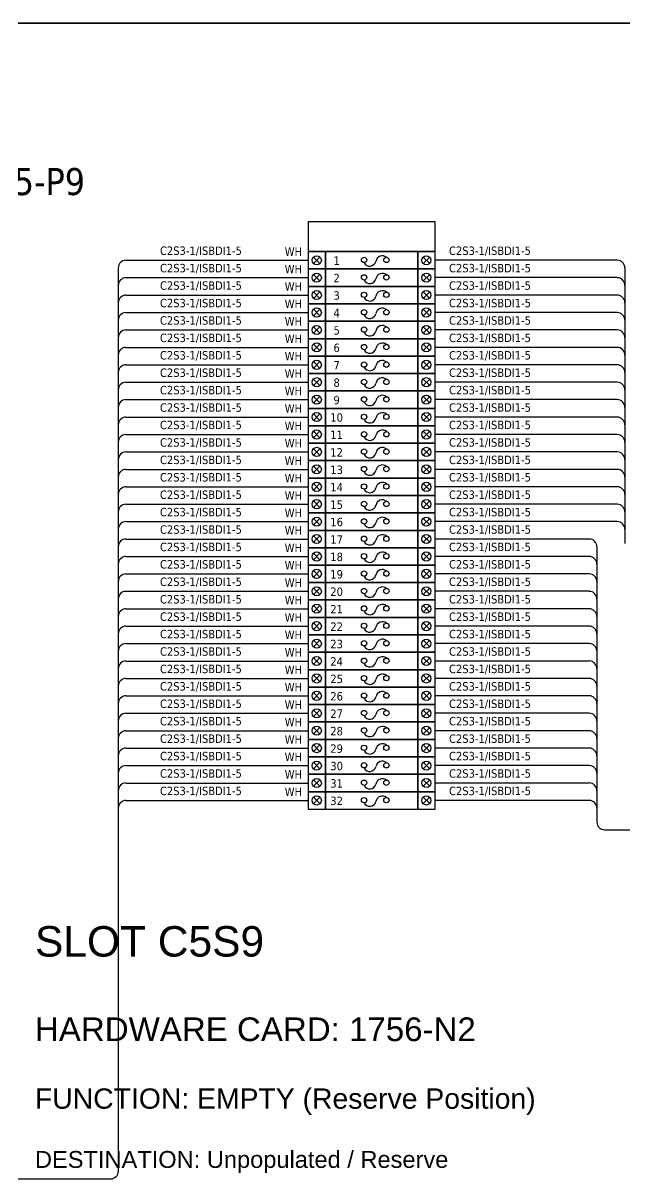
# Model space of a CAD drawing. Header units: millimetres. Extents: x 0 to 54213, y 0 to 2820.
# Drawn here: x 39026 to 39738, y 1337 to 2704 of the extents above; entities that cross this region are included whole.
import ezdxf
from ezdxf.enums import TextEntityAlignment as Align

# ---------------------------------------------------------------- set-up
doc = ezdxf.new("R2010")
doc.units = ezdxf.units.MM
doc.layers.add('HELPPOINT', color=7, linetype='Continuous')
doc.layers.add('IE-WIRE', color=7, linetype='Continuous', lineweight=25)
doc.layers.add('power', color=7, linetype='Continuous', lineweight=25)
doc.styles.get("Standard").update_dxf_attribs({"font": 'arial.ttf'})
doc.styles.add('Tahoma', font='')
doc.styles.get('Tahoma').set_extended_font_data('Tahoma')

msp = doc.modelspace()

# ---------------------------------------------------------------- linework, layer by layer
at = {"color": 1, "ltscale": 25.4}
for p, q in [((39376.9, 2427.5), (39369.3, 2419.9)), ((39369.3, 2427.5), (39376.9, 2419.9)), ((39499, 2427.5), (39506.7, 2419.9)), ((39506.7, 2427.5), (39499, 2419.9)), ((39376.9, 2406.9), (39369.3, 2399.2)), ((39369.3, 2406.9), (39376.9, 2399.2)), ((39499, 2406.9), (39506.7, 2399.2)), ((39506.7, 2406.9), (39499, 2399.2)), ((39376.9, 2386.3), (39369.3, 2378.6)), ((39369.3, 2386.3), (39376.9, 2378.6)), ((39499, 2386.3), (39506.7, 2378.6)), ((39506.7, 2386.3), (39499, 2378.6)), ((39376.9, 2365.7), (39369.3, 2358)), ((39369.3, 2365.7), (39376.9, 2358)), ((39499, 2365.7), (39506.7, 2358)), ((39506.7, 2365.7), (39499, 2358)), ((39376.9, 2345.1), (39369.3, 2337.4)), ((39369.3, 2345.1), (39376.9, 2337.4)), ((39499, 2345.1), (39506.7, 2337.4)), ((39506.7, 2345.1), (39499, 2337.4)), ((39376.9, 2324.5), (39369.3, 2316.8)), ((39369.3, 2324.5), (39376.9, 2316.8)), ((39499, 2324.5), (39506.7, 2316.8)), ((39506.7, 2324.5), (39499, 2316.8)), ((39376.9, 2303.9), (39369.3, 2296.2)), ((39369.3, 2303.9), (39376.9, 2296.2)), ((39499, 2303.9), (39506.7, 2296.2)), ((39506.7, 2303.9), (39499, 2296.2)), ((39376.9, 2283.2), (39369.3, 2275.6)), ((39369.3, 2283.2), (39376.9, 2275.6)), ((39499, 2283.2), (39506.7, 2275.6)), ((39506.7, 2283.2), (39499, 2275.6)), ((39376.9, 2262.6), (39369.3, 2255)), ((39369.3, 2262.6), (39376.9, 2255)), ((39499, 2262.6), (39506.7, 2255)), ((39506.7, 2262.6), (39499, 2255)), ((39376.9, 2242), (39369.3, 2234.3)), ((39369.3, 2242), (39376.9, 2234.3)), ((39499, 2242), (39506.7, 2234.3)), ((39506.7, 2242), (39499, 2234.3)), ((39376.9, 2221.4), (39369.3, 2213.7)), ((39369.3, 2221.4), (39376.9, 2213.7)), ((39499, 2221.4), (39506.7, 2213.7)), ((39506.7, 2221.4), (39499, 2213.7)), ((39376.9, 2200.8), (39369.3, 2193.1)), ((39369.3, 2200.8), (39376.9, 2193.1)), ((39499, 2200.8), (39506.7, 2193.1)), ((39506.7, 2200.8), (39499, 2193.1)), ((39376.9, 2180.2), (39369.3, 2172.5)), ((39369.3, 2180.2), (39376.9, 2172.5)), ((39499, 2180.2), (39506.7, 2172.5)), ((39506.7, 2180.2), (39499, 2172.5)), ((39376.9, 2159.6), (39369.3, 2151.9)), ((39369.3, 2159.6), (39376.9, 2151.9)), ((39499, 2159.6), (39506.7, 2151.9)), ((39506.7, 2159.6), (39499, 2151.9)), ((39376.9, 2139), (39369.3, 2131.3)), ((39369.3, 2139), (39376.9, 2131.3)), ((39499, 2139), (39506.7, 2131.3)), ((39506.7, 2139), (39499, 2131.3)), ((39376.9, 2118.3), (39369.3, 2110.7)), ((39369.3, 2118.3), (39376.9, 2110.7)), ((39499, 2118.3), (39506.7, 2110.7)), ((39506.7, 2118.3), (39499, 2110.7)), ((39376.9, 2097.7), (39369.3, 2090.1)), ((39369.3, 2097.7), (39376.9, 2090.1)), ((39499, 2097.7), (39506.7, 2090.1)), ((39506.7, 2097.7), (39499, 2090.1)), ((39376.9, 2077.1), (39369.3, 2069.5)), ((39369.3, 2077.1), (39376.9, 2069.5)), ((39499, 2077.1), (39506.7, 2069.5)), ((39506.7, 2077.1), (39499, 2069.5)), ((39376.9, 2056.5), (39369.3, 2048.8)), ((39369.3, 2056.5), (39376.9, 2048.8)), ((39499, 2056.5), (39506.7, 2048.8)), ((39506.7, 2056.5), (39499, 2048.8)), ((39376.9, 2035.9), (39369.3, 2028.2)), ((39369.3, 2035.9), (39376.9, 2028.2)), ((39499, 2035.9), (39506.7, 2028.2)), ((39506.7, 2035.9), (39499, 2028.2)), ((39376.9, 2015.3), (39369.3, 2007.6)), ((39369.3, 2015.3), (39376.9, 2007.6)), ((39499, 2015.3), (39506.7, 2007.6)), ((39506.7, 2015.3), (39499, 2007.6)), ((39376.9, 1994.7), (39369.3, 1987)), ((39369.3, 1994.7), (39376.9, 1987)), ((39499, 1994.7), (39506.7, 1987)), ((39506.7, 1994.7), (39499, 1987)), ((39376.9, 1974.1), (39369.3, 1966.4)), ((39369.3, 1974.1), (39376.9, 1966.4)), ((39499, 1974.1), (39506.7, 1966.4)), ((39506.7, 1974.1), (39499, 1966.4)), ((39376.9, 1953.5), (39369.3, 1945.8)), ((39369.3, 1953.5), (39376.9, 1945.8)), ((39499, 1953.5), (39506.7, 1945.8)), ((39506.7, 1953.5), (39499, 1945.8)), ((39376.9, 1932.8), (39369.3, 1925.2)), ((39369.3, 1932.8), (39376.9, 1925.2)), ((39499, 1932.8), (39506.7, 1925.2)), ((39506.7, 1932.8), (39499, 1925.2)), ((39376.9, 1912.2), (39369.3, 1904.6)), ((39369.3, 1912.2), (39376.9, 1904.6)), ((39499, 1912.2), (39506.7, 1904.6)), ((39506.7, 1912.2), (39499, 1904.6)), ((39376.9, 1891.6), (39369.3, 1883.9)), ((39369.3, 1891.6), (39376.9, 1883.9)), ((39499, 1891.6), (39506.7, 1883.9)), ((39506.7, 1891.6), (39499, 1883.9)), ((39376.9, 1871), (39369.3, 1863.3)), ((39369.3, 1871), (39376.9, 1863.3)), ((39499, 1871), (39506.7, 1863.3)), ((39506.7, 1871), (39499, 1863.3)), ((39376.9, 1850.4), (39369.3, 1842.7)), ((39369.3, 1850.4), (39376.9, 1842.7)), ((39499, 1850.4), (39506.7, 1842.7)), ((39506.7, 1850.4), (39499, 1842.7)), ((39376.9, 1829.8), (39369.3, 1822.1)), ((39369.3, 1829.8), (39376.9, 1822.1)), ((39499, 1829.8), (39506.7, 1822.1)), ((39506.7, 1829.8), (39499, 1822.1)), ((39376.9, 1809.2), (39369.3, 1801.5)), ((39369.3, 1809.2), (39376.9, 1801.5)), ((39499, 1809.2), (39506.7, 1801.5)), ((39506.7, 1809.2), (39499, 1801.5)), ((39376.9, 1788.6), (39369.3, 1780.9)), ((39369.3, 1788.6), (39376.9, 1780.9)), ((39499, 1788.6), (39506.7, 1780.9)), ((39506.7, 1788.6), (39499, 1780.9))]:
    msp.add_line(p, q, dxfattribs=at)
at = {"color": 4, "ltscale": 25.4}
msp.add_lwpolyline([(39362.8, 2434), (39513.1, 2434), (39513.1, 2469.2), (39362.8, 2469.2)], close=True, dxfattribs=at)
at = {"color": 1, "ltscale": 25.4}
for points in [[(39362.8, 2413.4), (39383.4, 2413.4), (39383.4, 2434), (39362.8, 2434)], [(39383.4, 2413.4), (39492.5, 2413.4), (39492.5, 2434), (39383.4, 2434)], [(39492.5, 2413.4), (39513.1, 2413.4), (39513.1, 2434), (39492.5, 2434)], [(39362.8, 2392.8), (39383.4, 2392.8), (39383.4, 2413.4), (39362.8, 2413.4)], [(39383.4, 2392.8), (39492.5, 2392.8), (39492.5, 2413.4), (39383.4, 2413.4)], [(39492.5, 2392.8), (39513.1, 2392.8), (39513.1, 2413.4), (39492.5, 2413.4)], [(39362.8, 2372.2), (39383.4, 2372.2), (39383.4, 2392.8), (39362.8, 2392.8)], [(39383.4, 2372.2), (39492.5, 2372.2), (39492.5, 2392.8), (39383.4, 2392.8)], [(39492.5, 2372.2), (39513.1, 2372.2), (39513.1, 2392.8), (39492.5, 2392.8)], [(39362.8, 2351.5), (39383.4, 2351.5), (39383.4, 2372.2), (39362.8, 2372.2)], [(39383.4, 2351.5), (39492.5, 2351.5), (39492.5, 2372.2), (39383.4, 2372.2)], [(39492.5, 2351.5), (39513.1, 2351.5), (39513.1, 2372.2), (39492.5, 2372.2)], [(39362.8, 2330.9), (39383.4, 2330.9), (39383.4, 2351.5), (39362.8, 2351.5)], [(39383.4, 2330.9), (39492.5, 2330.9), (39492.5, 2351.5), (39383.4, 2351.5)], [(39492.5, 2330.9), (39513.1, 2330.9), (39513.1, 2351.5), (39492.5, 2351.5)], [(39362.8, 2310.3), (39383.4, 2310.3), (39383.4, 2330.9), (39362.8, 2330.9)], [(39383.4, 2310.3), (39492.5, 2310.3), (39492.5, 2330.9), (39383.4, 2330.9)], [(39492.5, 2310.3), (39513.1, 2310.3), (39513.1, 2330.9), (39492.5, 2330.9)], [(39362.8, 2289.7), (39383.4, 2289.7), (39383.4, 2310.3), (39362.8, 2310.3)], [(39383.4, 2289.7), (39492.5, 2289.7), (39492.5, 2310.3), (39383.4, 2310.3)], [(39492.5, 2289.7), (39513.1, 2289.7), (39513.1, 2310.3), (39492.5, 2310.3)], [(39362.8, 2269.1), (39383.4, 2269.1), (39383.4, 2289.7), (39362.8, 2289.7)], [(39383.4, 2269.1), (39492.5, 2269.1), (39492.5, 2289.7), (39383.4, 2289.7)], [(39492.5, 2269.1), (39513.1, 2269.1), (39513.1, 2289.7), (39492.5, 2289.7)], [(39362.8, 2248.5), (39383.4, 2248.5), (39383.4, 2269.1), (39362.8, 2269.1)], [(39383.4, 2248.5), (39492.5, 2248.5), (39492.5, 2269.1), (39383.4, 2269.1)], [(39492.5, 2248.5), (39513.1, 2248.5), (39513.1, 2269.1), (39492.5, 2269.1)], [(39362.8, 2227.9), (39383.4, 2227.9), (39383.4, 2248.5), (39362.8, 2248.5)], [(39383.4, 2227.9), (39492.5, 2227.9), (39492.5, 2248.5), (39383.4, 2248.5)], [(39492.5, 2227.9), (39513.1, 2227.9), (39513.1, 2248.5), (39492.5, 2248.5)], [(39362.8, 2207.3), (39383.4, 2207.3), (39383.4, 2227.9), (39362.8, 2227.9)], [(39383.4, 2207.3), (39492.5, 2207.3), (39492.5, 2227.9), (39383.4, 2227.9)], [(39492.5, 2207.3), (39513.1, 2207.3), (39513.1, 2227.9), (39492.5, 2227.9)], [(39362.8, 2186.7), (39383.4, 2186.7), (39383.4, 2207.3), (39362.8, 2207.3)], [(39383.4, 2186.7), (39492.5, 2186.7), (39492.5, 2207.3), (39383.4, 2207.3)], [(39492.5, 2186.7), (39513.1, 2186.7), (39513.1, 2207.3), (39492.5, 2207.3)], [(39362.8, 2166), (39383.4, 2166), (39383.4, 2186.7), (39362.8, 2186.7)], [(39383.4, 2166), (39492.5, 2166), (39492.5, 2186.7), (39383.4, 2186.7)], [(39492.5, 2166), (39513.1, 2166), (39513.1, 2186.7), (39492.5, 2186.7)], [(39362.8, 2145.4), (39383.4, 2145.4), (39383.4, 2166), (39362.8, 2166)], [(39383.4, 2145.4), (39492.5, 2145.4), (39492.5, 2166), (39383.4, 2166)], [(39492.5, 2145.4), (39513.1, 2145.4), (39513.1, 2166), (39492.5, 2166)], [(39362.8, 2124.8), (39383.4, 2124.8), (39383.4, 2145.4), (39362.8, 2145.4)], [(39383.4, 2124.8), (39492.5, 2124.8), (39492.5, 2145.4), (39383.4, 2145.4)], [(39492.5, 2124.8), (39513.1, 2124.8), (39513.1, 2145.4), (39492.5, 2145.4)], [(39362.8, 2104.2), (39383.4, 2104.2), (39383.4, 2124.8), (39362.8, 2124.8)], [(39383.4, 2104.2), (39492.5, 2104.2), (39492.5, 2124.8), (39383.4, 2124.8)], [(39492.5, 2104.2), (39513.1, 2104.2), (39513.1, 2124.8), (39492.5, 2124.8)], [(39362.8, 2083.6), (39383.4, 2083.6), (39383.4, 2104.2), (39362.8, 2104.2)], [(39383.4, 2083.6), (39492.5, 2083.6), (39492.5, 2104.2), (39383.4, 2104.2)], [(39492.5, 2083.6), (39513.1, 2083.6), (39513.1, 2104.2), (39492.5, 2104.2)], [(39362.8, 2063), (39383.4, 2063), (39383.4, 2083.6), (39362.8, 2083.6)], [(39383.4, 2063), (39492.5, 2063), (39492.5, 2083.6), (39383.4, 2083.6)], [(39492.5, 2063), (39513.1, 2063), (39513.1, 2083.6), (39492.5, 2083.6)], [(39362.8, 2042.4), (39383.4, 2042.4), (39383.4, 2063), (39362.8, 2063)], [(39383.4, 2042.4), (39492.5, 2042.4), (39492.5, 2063), (39383.4, 2063)], [(39492.5, 2042.4), (39513.1, 2042.4), (39513.1, 2063), (39492.5, 2063)], [(39362.8, 2021.8), (39383.4, 2021.8), (39383.4, 2042.4), (39362.8, 2042.4)], [(39383.4, 2021.8), (39492.5, 2021.8), (39492.5, 2042.4), (39383.4, 2042.4)], [(39492.5, 2021.8), (39513.1, 2021.8), (39513.1, 2042.4), (39492.5, 2042.4)], [(39362.8, 2001.1), (39383.4, 2001.1), (39383.4, 2021.8), (39362.8, 2021.8)], [(39383.4, 2001.1), (39492.5, 2001.1), (39492.5, 2021.8), (39383.4, 2021.8)], [(39492.5, 2001.1), (39513.1, 2001.1), (39513.1, 2021.8), (39492.5, 2021.8)], [(39362.8, 1980.5), (39383.4, 1980.5), (39383.4, 2001.1), (39362.8, 2001.1)], [(39383.4, 1980.5), (39492.5, 1980.5), (39492.5, 2001.1), (39383.4, 2001.1)], [(39492.5, 1980.5), (39513.1, 1980.5), (39513.1, 2001.1), (39492.5, 2001.1)], [(39362.8, 1959.9), (39383.4, 1959.9), (39383.4, 1980.5), (39362.8, 1980.5)], [(39383.4, 1959.9), (39492.5, 1959.9), (39492.5, 1980.5), (39383.4, 1980.5)], [(39492.5, 1959.9), (39513.1, 1959.9), (39513.1, 1980.5), (39492.5, 1980.5)], [(39362.8, 1939.3), (39383.4, 1939.3), (39383.4, 1959.9), (39362.8, 1959.9)], [(39383.4, 1939.3), (39492.5, 1939.3), (39492.5, 1959.9), (39383.4, 1959.9)], [(39492.5, 1939.3), (39513.1, 1939.3), (39513.1, 1959.9), (39492.5, 1959.9)], [(39362.8, 1918.7), (39383.4, 1918.7), (39383.4, 1939.3), (39362.8, 1939.3)], [(39383.4, 1918.7), (39492.5, 1918.7), (39492.5, 1939.3), (39383.4, 1939.3)], [(39492.5, 1918.7), (39513.1, 1918.7), (39513.1, 1939.3), (39492.5, 1939.3)], [(39362.8, 1898.1), (39383.4, 1898.1), (39383.4, 1918.7), (39362.8, 1918.7)], [(39383.4, 1898.1), (39492.5, 1898.1), (39492.5, 1918.7), (39383.4, 1918.7)], [(39492.5, 1898.1), (39513.1, 1898.1), (39513.1, 1918.7), (39492.5, 1918.7)], [(39362.8, 1877.5), (39383.4, 1877.5), (39383.4, 1898.1), (39362.8, 1898.1)], [(39383.4, 1877.5), (39492.5, 1877.5), (39492.5, 1898.1), (39383.4, 1898.1)], [(39492.5, 1877.5), (39513.1, 1877.5), (39513.1, 1898.1), (39492.5, 1898.1)], [(39362.8, 1856.9), (39383.4, 1856.9), (39383.4, 1877.5), (39362.8, 1877.5)], [(39383.4, 1856.9), (39492.5, 1856.9), (39492.5, 1877.5), (39383.4, 1877.5)], [(39492.5, 1856.9), (39513.1, 1856.9), (39513.1, 1877.5), (39492.5, 1877.5)], [(39362.8, 1836.3), (39383.4, 1836.3), (39383.4, 1856.9), (39362.8, 1856.9)], [(39383.4, 1836.3), (39492.5, 1836.3), (39492.5, 1856.9), (39383.4, 1856.9)], [(39492.5, 1836.3), (39513.1, 1836.3), (39513.1, 1856.9), (39492.5, 1856.9)], [(39362.8, 1815.6), (39383.4, 1815.6), (39383.4, 1836.3), (39362.8, 1836.3)], [(39383.4, 1815.6), (39492.5, 1815.6), (39492.5, 1836.3), (39383.4, 1836.3)], [(39492.5, 1815.6), (39513.1, 1815.6), (39513.1, 1836.3), (39492.5, 1836.3)], [(39362.8, 1795), (39383.4, 1795), (39383.4, 1815.6), (39362.8, 1815.6)], [(39383.4, 1795), (39492.5, 1795), (39492.5, 1815.6), (39383.4, 1815.6)], [(39492.5, 1795), (39513.1, 1795), (39513.1, 1815.6), (39492.5, 1815.6)], [(39362.8, 1774.4), (39383.4, 1774.4), (39383.4, 1795), (39362.8, 1795)], [(39383.4, 1774.4), (39492.5, 1774.4), (39492.5, 1795), (39383.4, 1795)], [(39492.5, 1774.4), (39513.1, 1774.4), (39513.1, 1795), (39492.5, 1795)]]:
    msp.add_lwpolyline(points, close=True, dxfattribs=at)
for centre in [(39373.1, 2423.7), (39502.8, 2423.7), (39373.1, 2403.1), (39502.8, 2403.1), (39373.1, 2382.5), (39502.8, 2382.5), (39373.1, 2361.9), (39502.8, 2361.9), (39373.1, 2341.2), (39502.8, 2341.2), (39373.1, 2320.6), (39502.8, 2320.6), (39373.1, 2300), (39502.8, 2300), (39373.1, 2279.4), (39502.8, 2279.4), (39373.1, 2258.8), (39502.8, 2258.8), (39373.1, 2238.2), (39502.8, 2238.2), (39373.1, 2217.6), (39502.8, 2217.6), (39373.1, 2197), (39502.8, 2197), (39373.1, 2176.3), (39502.8, 2176.3), (39373.1, 2155.7), (39502.8, 2155.7), (39373.1, 2135.1), (39502.8, 2135.1), (39373.1, 2114.5), (39502.8, 2114.5), (39373.1, 2093.9), (39502.8, 2093.9), (39373.1, 2073.3), (39502.8, 2073.3), (39373.1, 2052.7), (39502.8, 2052.7), (39373.1, 2032.1), (39502.8, 2032.1), (39373.1, 2011.5), (39502.8, 2011.5), (39373.1, 1990.8), (39502.8, 1990.8), (39373.1, 1970.2), (39502.8, 1970.2), (39373.1, 1949.6), (39502.8, 1949.6), (39373.1, 1929), (39502.8, 1929), (39373.1, 1908.4), (39502.8, 1908.4), (39373.1, 1887.8), (39502.8, 1887.8), (39373.1, 1867.2), (39502.8, 1867.2), (39373.1, 1846.6), (39502.8, 1846.6), (39373.1, 1825.9), (39502.8, 1825.9), (39373.1, 1805.3), (39502.8, 1805.3), (39373.1, 1784.7), (39502.8, 1784.7)]:
    msp.add_circle(centre, 5.42, dxfattribs=at)
at = {"layer": 'HELPPOINT', "color": 4, "lineweight": 35}
msp.add_line((37739.7, 2704.2), (41633, 2704.2), dxfattribs=at)
msp.add_line((37739.7, 2704.2), (41633, 2704.2), dxfattribs=at)
at = {"layer": 'IE-WIRE', "color": 4, "ltscale": 25.4}
for p, q in [((39147.4, 2423.7), (39362.8, 2423.7)), ((39728.5, 2423.7), (39513.1, 2423.7)), ((39138.3, 2414.6), (39138.3, 1346.2)), ((39737.6, 2414.6), (39737.6, 2088.8)), ((39147.4, 2403.1), (39362.8, 2403.1)), ((39728.5, 2403.1), (39513.1, 2403.1)), ((39147.4, 2382.5), (39362.8, 2382.5)), ((39728.5, 2382.5), (39513.1, 2382.5)), ((39147.4, 2361.9), (39362.8, 2361.9)), ((39728.5, 2361.9), (39513.1, 2361.9)), ((39147.4, 2341.2), (39362.8, 2341.2)), ((39728.5, 2341.2), (39513.1, 2341.2)), ((39147.4, 2320.6), (39362.8, 2320.6)), ((39728.5, 2320.6), (39513.1, 2320.6)), ((39147.4, 2300), (39362.8, 2300)), ((39728.5, 2300), (39513.1, 2300)), ((39147.4, 2279.4), (39362.8, 2279.4)), ((39728.5, 2279.4), (39513.1, 2279.4)), ((39147.4, 2258.8), (39362.8, 2258.8)), ((39728.5, 2258.8), (39513.1, 2258.8)), ((39147.4, 2238.2), (39362.8, 2238.2)), ((39728.5, 2238.2), (39513.1, 2238.2)), ((39147.4, 2217.6), (39362.8, 2217.6)), ((39728.5, 2217.6), (39513.1, 2217.6)), ((39147.4, 2197), (39362.8, 2197)), ((39728.5, 2197), (39513.1, 2197)), ((39147.4, 2176.3), (39362.8, 2176.3)), ((39728.5, 2176.3), (39513.1, 2176.3)), ((39147.4, 2155.7), (39362.8, 2155.7)), ((39728.5, 2155.7), (39513.1, 2155.7)), ((39147.4, 2135.1), (39362.8, 2135.1)), ((39728.5, 2135.1), (39513.1, 2135.1)), ((39147.4, 2114.5), (39362.8, 2114.5)), ((39728.5, 2114.5), (39513.1, 2114.5)), ((39147.4, 2093.9), (39362.8, 2093.9)), ((39695.4, 2093.9), (39513.1, 2093.9)), ((39704.5, 2084.8), (39704.5, 1759)), ((39147.4, 2073.3), (39362.8, 2073.3)), ((39695.4, 2073.3), (39513.1, 2073.3)), ((39147.4, 2052.7), (39362.8, 2052.7)), ((39695.4, 2052.7), (39513.1, 2052.7)), ((39147.4, 2032.1), (39362.8, 2032.1)), ((39695.4, 2032.1), (39513.1, 2032.1)), ((39147.4, 2011.5), (39362.8, 2011.5)), ((39695.4, 2011.5), (39513.1, 2011.5)), ((39147.4, 1990.8), (39362.8, 1990.8)), ((39695.4, 1990.8), (39513.1, 1990.8)), ((39147.4, 1970.2), (39362.8, 1970.2)), ((39695.4, 1970.2), (39513.1, 1970.2)), ((39147.4, 1949.6), (39362.8, 1949.6)), ((39695.4, 1949.6), (39513.1, 1949.6)), ((39147.4, 1929), (39362.8, 1929)), ((39695.4, 1929), (39513.1, 1929)), ((39147.4, 1908.4), (39362.8, 1908.4)), ((39695.4, 1908.4), (39513.1, 1908.4)), ((39147.4, 1887.8), (39362.8, 1887.8)), ((39695.4, 1887.8), (39513.1, 1887.8)), ((39147.4, 1867.2), (39362.8, 1867.2)), ((39695.4, 1867.2), (39513.1, 1867.2)), ((39147.4, 1846.6), (39362.8, 1846.6)), ((39695.4, 1846.6), (39513.1, 1846.6)), ((39147.4, 1825.9), (39362.8, 1825.9)), ((39695.4, 1825.9), (39513.1, 1825.9)), ((39147.4, 1805.3), (39362.8, 1805.3)), ((39695.4, 1805.3), (39513.1, 1805.3)), ((39147.4, 1784.7), (39362.8, 1784.7)), ((39695.4, 1784.7), (39513.1, 1784.7))]:
    msp.add_line(p, q, dxfattribs=at)
at = {"layer": 'IE-WIRE', "color": 4}
for p, q in [((39713.5, 1750.1), (39979.3, 1750.1)), ((38087.8, 1337), (39129.2, 1337))]:
    msp.add_line(p, q, dxfattribs=at)
at = {"layer": 'IE-WIRE', "color": 4, "ltscale": 25.4}
for centre, start, end in [((39147.4, 2414.6), 90, 180), ((39728.5, 2414.6), 0, 90), ((39147.4, 2393.9), 90, 180), ((39728.5, 2393.9), 0, 90), ((39147.4, 2373.3), 90, 180), ((39728.5, 2373.3), 0, 90), ((39147.4, 2352.7), 90, 180), ((39728.5, 2352.7), 0, 90), ((39147.4, 2332.1), 90, 180), ((39728.5, 2332.1), 0, 90), ((39147.4, 2311.5), 90, 180), ((39728.5, 2311.5), 0, 90), ((39147.4, 2290.9), 90, 180), ((39728.5, 2290.9), 0, 90), ((39147.4, 2270.3), 90, 180), ((39728.5, 2270.3), 0, 90), ((39147.4, 2249.7), 90, 180), ((39728.5, 2249.7), 0, 90), ((39147.4, 2229), 90, 180), ((39728.5, 2229), 0, 90), ((39147.4, 2208.4), 90, 180), ((39728.5, 2208.4), 0, 90), ((39147.4, 2187.8), 90, 180), ((39728.5, 2187.8), 0, 90), ((39147.4, 2167.2), 90, 180), ((39728.5, 2167.2), 0, 90), ((39147.4, 2146.6), 90, 180), ((39728.5, 2146.6), 0, 90), ((39147.4, 2126), 90, 180), ((39728.5, 2126), 0, 90), ((39147.4, 2105.4), 90, 180), ((39728.5, 2105.4), 0, 90), ((39147.4, 2084.8), 90, 180), ((39695.4, 2084.8), 0, 90), ((39147.4, 2064.2), 90, 180), ((39695.4, 2064.2), 0, 90), ((39147.4, 2043.5), 90, 180), ((39695.4, 2043.5), 0, 90), ((39147.4, 2022.9), 90, 180), ((39695.4, 2022.9), 0, 90), ((39147.4, 2002.3), 90, 180), ((39695.4, 2002.3), 0, 90), ((39147.4, 1981.7), 90, 180), ((39695.4, 1981.7), 0, 90), ((39147.4, 1961.1), 90, 180), ((39695.4, 1961.1), 0, 90), ((39147.4, 1940.5), 90, 180), ((39695.4, 1940.5), 0, 90), ((39147.4, 1919.9), 90, 180), ((39695.4, 1919.9), 0, 90), ((39147.4, 1899.3), 90, 180), ((39695.4, 1899.3), 0, 90), ((39147.4, 1878.6), 90, 180), ((39695.4, 1878.6), 0, 90), ((39147.4, 1858), 90, 180), ((39695.4, 1858), 0, 90), ((39147.4, 1837.4), 90, 180), ((39695.4, 1837.4), 0, 90), ((39147.4, 1816.8), 90, 180), ((39695.4, 1816.8), 0, 90), ((39147.4, 1796.2), 90, 180), ((39695.4, 1796.2), 0, 90), ((39147.4, 1775.6), 90, 180), ((39695.4, 1775.6), 0, 90)]:
    msp.add_arc(centre, 9.14, start, end, dxfattribs=at)
at = {"layer": 'IE-WIRE', "color": 4}
for centre, radius, start, end in [((39713.5, 1759), 8.96, 180, 270), ((39129.2, 1346.2), 9.14, 270, 0)]:
    msp.add_arc(centre, radius, start, end, dxfattribs=at)
at = {"layer": 'power', "color": 1, "ltscale": 25.4}
for centre in [(39429.1, 2424), (39455.5, 2424), (39429.1, 2403.4), (39455.5, 2403.4), (39429.1, 2382.8), (39455.5, 2382.8), (39429.1, 2362.2), (39455.5, 2362.2), (39429.1, 2341.6), (39455.5, 2341.6), (39429.1, 2321), (39455.5, 2321), (39429.1, 2300.3), (39455.5, 2300.3), (39429.1, 2279.7), (39455.5, 2279.7), (39429.1, 2259.1), (39455.5, 2259.1), (39429.1, 2238.5), (39455.5, 2238.5), (39429.1, 2217.9), (39455.5, 2217.9), (39429.1, 2197.3), (39455.5, 2197.3), (39429.1, 2176.7), (39455.5, 2176.7), (39429.1, 2156.1), (39455.5, 2156.1), (39429.1, 2135.4), (39455.5, 2135.4), (39429.1, 2114.8), (39455.5, 2114.8), (39429.1, 2094.2), (39455.5, 2094.2), (39429.1, 2073.6), (39455.5, 2073.6), (39429.1, 2053), (39455.5, 2053), (39429.1, 2032.4), (39455.5, 2032.4), (39429.1, 2011.8), (39455.5, 2011.8), (39429.1, 1991.2), (39455.5, 1991.2), (39429.1, 1970.6), (39455.5, 1970.6), (39429.1, 1949.9), (39455.5, 1949.9), (39429.1, 1929.3), (39455.5, 1929.3), (39429.1, 1908.7), (39455.5, 1908.7), (39429.1, 1888.1), (39455.5, 1888.1), (39429.1, 1867.5), (39455.5, 1867.5), (39429.1, 1846.9), (39455.5, 1846.9), (39429.1, 1826.3), (39455.5, 1826.3), (39429.1, 1805.7), (39455.5, 1805.7), (39429.1, 1785), (39455.5, 1785)]:
    msp.add_circle(centre, 3.16, dxfattribs=at)
for centre, radius, start, end in [((39435.8, 2424.2), 7.52, 206.1634, 346.0383), ((39450.7, 2421.2), 7.66, 51.1309, 171.3254), ((39450.7, 2400.6), 7.66, 51.1309, 171.3254), ((39435.8, 2403.6), 7.52, 206.1634, 346.0383), ((39435.8, 2382.9), 7.52, 206.1634, 346.0383), ((39450.7, 2380), 7.66, 51.1309, 171.3254), ((39450.7, 2359.4), 7.66, 51.1309, 171.3254), ((39435.8, 2362.3), 7.52, 206.1634, 346.0383), ((39435.8, 2341.7), 7.52, 206.1634, 346.0383), ((39450.7, 2338.8), 7.66, 51.1309, 171.3254), ((39450.7, 2318.1), 7.66, 51.1309, 171.3254), ((39435.8, 2321.1), 7.52, 206.1634, 346.0383), ((39435.8, 2300.5), 7.52, 206.1634, 346.0383), ((39450.7, 2297.5), 7.66, 51.1309, 171.3254), ((39450.7, 2276.9), 7.66, 51.1309, 171.3254), ((39435.8, 2279.9), 7.52, 206.1634, 346.0383), ((39435.8, 2259.3), 7.52, 206.1634, 346.0383), ((39450.7, 2256.3), 7.66, 51.1309, 171.3254), ((39450.7, 2235.7), 7.66, 51.1309, 171.3254), ((39435.8, 2238.7), 7.52, 206.1634, 346.0383), ((39435.8, 2218.1), 7.52, 206.1634, 346.0383), ((39450.7, 2215.1), 7.66, 51.1309, 171.3254), ((39450.7, 2194.5), 7.66, 51.1309, 171.3254), ((39435.8, 2197.4), 7.52, 206.1634, 346.0383), ((39435.8, 2176.8), 7.52, 206.1634, 346.0383), ((39450.7, 2173.9), 7.66, 51.1309, 171.3254), ((39450.7, 2153.2), 7.66, 51.1309, 171.3254), ((39435.8, 2156.2), 7.52, 206.1634, 346.0383), ((39435.8, 2135.6), 7.52, 206.1634, 346.0383), ((39450.7, 2132.6), 7.66, 51.1309, 171.3254), ((39450.7, 2112), 7.66, 51.1309, 171.3254), ((39435.8, 2115), 7.52, 206.1634, 346.0383), ((39435.8, 2094.4), 7.52, 206.1634, 346.0383), ((39450.7, 2091.4), 7.66, 51.1309, 171.3254), ((39450.7, 2070.8), 7.66, 51.1309, 171.3254), ((39435.8, 2073.8), 7.52, 206.1634, 346.0383), ((39435.8, 2053.2), 7.52, 206.1634, 346.0383), ((39450.7, 2050.2), 7.66, 51.1309, 171.3254), ((39450.7, 2029.6), 7.66, 51.1309, 171.3254), ((39435.8, 2032.5), 7.52, 206.1634, 346.0383), ((39435.8, 2011.9), 7.52, 206.1634, 346.0383), ((39450.7, 2009), 7.66, 51.1309, 171.3254), ((39435.8, 1991.3), 7.52, 206.1634, 346.0383), ((39450.7, 1988.4), 7.66, 51.1309, 171.3254), ((39435.8, 1970.7), 7.52, 206.1634, 346.0383), ((39450.7, 1967.7), 7.66, 51.1309, 171.3254), ((39435.8, 1950.1), 7.52, 206.1634, 346.0383), ((39450.7, 1947.1), 7.66, 51.1309, 171.3254), ((39450.7, 1926.5), 7.66, 51.1309, 171.3254), ((39435.8, 1929.5), 7.52, 206.1634, 346.0383), ((39435.8, 1908.9), 7.52, 206.1634, 346.0383), ((39450.7, 1905.9), 7.66, 51.1309, 171.3254), ((39450.7, 1885.3), 7.66, 51.1309, 171.3254), ((39435.8, 1888.3), 7.52, 206.1634, 346.0383), ((39435.8, 1867.7), 7.52, 206.1634, 346.0383), ((39450.7, 1864.7), 7.66, 51.1309, 171.3254), ((39450.7, 1844.1), 7.66, 51.1309, 171.3254), ((39435.8, 1847), 7.52, 206.1634, 346.0383), ((39435.8, 1826.4), 7.52, 206.1634, 346.0383), ((39450.7, 1823.5), 7.66, 51.1309, 171.3254), ((39450.7, 1802.8), 7.66, 51.1309, 171.3254), ((39435.8, 1805.8), 7.52, 206.1634, 346.0383), ((39435.8, 1785.2), 7.52, 206.1634, 346.0383), ((39450.7, 1782.2), 7.66, 51.1309, 171.3254)]:
    msp.add_arc(centre, radius, start, end, dxfattribs=at)

# ---------------------------------------------------------------- texts
at = {"color": 2, "style": 'Tahoma'}
msp.add_text('=CA5+MCP-M5-P9', height=32, dxfattribs=at).set_placement((38923.1, 2516.8), align=Align.MIDDLE_CENTER)
at = {"color": 4, "style": 'Tahoma'}
for s, height, p in [('C2S3-1/ISBDI1-5', 9.949, (39187.6, 2430)), ('WH', 9.95, (39335.2, 2428.9)), ('C2S3-1/ISBDI1-5', 9.949, (39529.6, 2430)), ('C2S3-1/ISBDI1-5', 9.949, (39187.6, 2409.4)), ('WH', 9.95, (39335.2, 2408.3)), ('C2S3-1/ISBDI1-5', 9.949, (39529.6, 2409.4)), ('C2S3-1/ISBDI1-5', 9.949, (39187.6, 2388.8)), ('WH', 9.95, (39335.2, 2387.7)), ('C2S3-1/ISBDI1-5', 9.949, (39529.6, 2388.8)), ('C2S3-1/ISBDI1-5', 9.949, (39187.6, 2368.1)), ('WH', 9.95, (39335.2, 2367.1)), ('C2S3-1/ISBDI1-5', 9.949, (39529.6, 2368.1)), ('C2S3-1/ISBDI1-5', 9.949, (39187.6, 2347.5)), ('WH', 9.95, (39335.2, 2346.5)), ('C2S3-1/ISBDI1-5', 9.949, (39529.6, 2347.5)), ('C2S3-1/ISBDI1-5', 9.949, (39187.6, 2326.9)), ('WH', 9.95, (39335.2, 2325.9)), ('C2S3-1/ISBDI1-5', 9.949, (39529.6, 2326.9)), ('C2S3-1/ISBDI1-5', 9.949, (39187.6, 2306.3)), ('WH', 9.95, (39335.2, 2305.3)), ('C2S3-1/ISBDI1-5', 9.949, (39529.6, 2306.3)), ('C2S3-1/ISBDI1-5', 9.949, (39187.6, 2285.7)), ('WH', 9.95, (39335.2, 2284.7)), ('C2S3-1/ISBDI1-5', 9.949, (39529.6, 2285.7)), ('C2S3-1/ISBDI1-5', 9.949, (39187.6, 2265.1)), ('WH', 9.95, (39335.2, 2264.1)), ('C2S3-1/ISBDI1-5', 9.949, (39529.6, 2265.1)), ('C2S3-1/ISBDI1-5', 9.949, (39187.6, 2244.5)), ('WH', 9.95, (39335.2, 2243.4)), ('C2S3-1/ISBDI1-5', 9.949, (39529.6, 2244.5)), ('C2S3-1/ISBDI1-5', 9.949, (39187.6, 2223.9)), ('WH', 9.95, (39335.2, 2222.8)), ('C2S3-1/ISBDI1-5', 9.949, (39529.6, 2223.9)), ('C2S3-1/ISBDI1-5', 9.949, (39187.6, 2203.2)), ('WH', 9.95, (39335.2, 2202.2)), ('C2S3-1/ISBDI1-5', 9.949, (39529.6, 2203.2)), ('C2S3-1/ISBDI1-5', 9.949, (39187.6, 2182.6)), ('WH', 9.95, (39335.2, 2181.6)), ('C2S3-1/ISBDI1-5', 9.949, (39529.6, 2182.6)), ('C2S3-1/ISBDI1-5', 9.949, (39187.6, 2162)), ('WH', 9.95, (39335.2, 2161)), ('C2S3-1/ISBDI1-5', 9.949, (39529.6, 2162)), ('C2S3-1/ISBDI1-5', 9.949, (39187.6, 2141.4)), ('WH', 9.95, (39335.2, 2140.4)), ('C2S3-1/ISBDI1-5', 9.949, (39529.6, 2141.4)), ('C2S3-1/ISBDI1-5', 9.949, (39187.6, 2120.8)), ('WH', 9.95, (39335.2, 2119.8)), ('C2S3-1/ISBDI1-5', 9.949, (39529.6, 2120.8)), ('C2S3-1/ISBDI1-5', 9.949, (39187.6, 2100.2)), ('WH', 9.95, (39335.2, 2099.2)), ('C2S3-1/ISBDI1-5', 9.949, (39529.6, 2100.2)), ('C2S3-1/ISBDI1-5', 9.949, (39187.6, 2079.6)), ('WH', 9.95, (39335.2, 2078.5)), ('C2S3-1/ISBDI1-5', 9.949, (39529.6, 2079.6)), ('C2S3-1/ISBDI1-5', 9.949, (39187.6, 2059)), ('WH', 9.95, (39335.2, 2057.9)), ('C2S3-1/ISBDI1-5', 9.949, (39529.6, 2059)), ('C2S3-1/ISBDI1-5', 9.949, (39187.6, 2038.4)), ('WH', 9.95, (39335.2, 2037.3)), ('C2S3-1/ISBDI1-5', 9.949, (39529.6, 2038.4)), ('C2S3-1/ISBDI1-5', 9.949, (39187.6, 2017.7)), ('WH', 9.95, (39335.2, 2016.7)), ('C2S3-1/ISBDI1-5', 9.949, (39529.6, 2017.7)), ('C2S3-1/ISBDI1-5', 9.949, (39187.6, 1997.1)), ('WH', 9.95, (39335.2, 1996.1)), ('C2S3-1/ISBDI1-5', 9.949, (39529.6, 1997.1)), ('C2S3-1/ISBDI1-5', 9.949, (39187.6, 1976.5)), ('WH', 9.95, (39335.2, 1975.5)), ('C2S3-1/ISBDI1-5', 9.949, (39529.6, 1976.5)), ('C2S3-1/ISBDI1-5', 9.949, (39187.6, 1955.9)), ('WH', 9.95, (39335.2, 1954.9)), ('C2S3-1/ISBDI1-5', 9.949, (39529.6, 1955.9)), ('C2S3-1/ISBDI1-5', 9.949, (39187.6, 1935.3)), ('WH', 9.95, (39335.2, 1934.3)), ('C2S3-1/ISBDI1-5', 9.949, (39529.6, 1935.3)), ('C2S3-1/ISBDI1-5', 9.949, (39187.6, 1914.7)), ('WH', 9.95, (39335.2, 1913.6)), ('C2S3-1/ISBDI1-5', 9.949, (39529.6, 1914.7)), ('C2S3-1/ISBDI1-5', 9.949, (39187.6, 1894.1)), ('WH', 9.95, (39335.2, 1893)), ('C2S3-1/ISBDI1-5', 9.949, (39529.6, 1894.1)), ('C2S3-1/ISBDI1-5', 9.949, (39187.6, 1873.5)), ('WH', 9.95, (39335.2, 1872.4)), ('C2S3-1/ISBDI1-5', 9.949, (39529.6, 1873.5)), ('C2S3-1/ISBDI1-5', 9.949, (39187.6, 1852.8)), ('WH', 9.95, (39335.2, 1851.8)), ('C2S3-1/ISBDI1-5', 9.949, (39529.6, 1852.8)), ('C2S3-1/ISBDI1-5', 9.949, (39187.6, 1832.2)), ('WH', 9.95, (39335.2, 1831.2)), ('C2S3-1/ISBDI1-5', 9.949, (39529.6, 1832.2)), ('C2S3-1/ISBDI1-5', 9.949, (39187.6, 1811.6)), ('WH', 9.95, (39335.2, 1810.6)), ('C2S3-1/ISBDI1-5', 9.949, (39529.6, 1811.6)), ('C2S3-1/ISBDI1-5', 9.949, (39187.6, 1791)), ('WH', 9.95, (39335.2, 1790)), ('C2S3-1/ISBDI1-5', 9.949, (39529.6, 1791))]:
    msp.add_text(s, height=height, dxfattribs=at).set_placement(p)
at = {"color": 2}
msp.add_text('SLOT C5S9', height=36, dxfattribs=at).set_placement((39039.7, 1600))
at = {"color": 3}
msp.add_text('HARDWARE CARD: 1756-N2', height=28, dxfattribs=at).set_placement((39039.7, 1500))
at = {"color": 7}
msp.add_text('FUNCTION: EMPTY (Reserve Position)', height=24, dxfattribs=at).set_placement((39039.7, 1420))
at = {"color": 8}
msp.add_text('DESTINATION: Unpopulated / Reserve', height=20, dxfattribs=at).set_placement((39039.7, 1350))
at = {"layer": 'power', "color": 7, "style": 'Tahoma'}
for s, p in [('1', (39396.6, 2423.2)), ('2', (39396.6, 2402.6)), ('3', (39396.6, 2382)), ('4', (39396.6, 2361.3)), ('5', (39396.6, 2340.7)), ('6', (39396.6, 2320.1)), ('7', (39396.6, 2299.5)), ('8', (39396.6, 2278.9)), ('9', (39396.6, 2258.3)), ('10', (39396.6, 2237.7)), ('11', (39396.6, 2217.1)), ('12', (39396.6, 2196.4)), ('13', (39396.6, 2175.8)), ('14', (39396.6, 2155.2)), ('15', (39396.6, 2134.6)), ('16', (39396.6, 2114)), ('17', (39396.6, 2093.4)), ('18', (39396.6, 2072.8)), ('19', (39396.6, 2052.2)), ('20', (39396.6, 2031.6)), ('21', (39396.6, 2010.9)), ('22', (39396.6, 1990.3)), ('23', (39396.6, 1969.7)), ('24', (39396.6, 1949.1)), ('25', (39396.6, 1928.5)), ('26', (39396.6, 1907.9)), ('27', (39396.6, 1887.3)), ('28', (39396.6, 1866.7)), ('29', (39396.6, 1846)), ('30', (39396.6, 1825.4)), ('31', (39396.6, 1804.8)), ('32', (39396.6, 1784.2))]:
    msp.add_text(s, height=9.97, dxfattribs=at).set_placement(p, align=Align.MIDDLE_CENTER)

doc.saveas('drawing.dxf')
